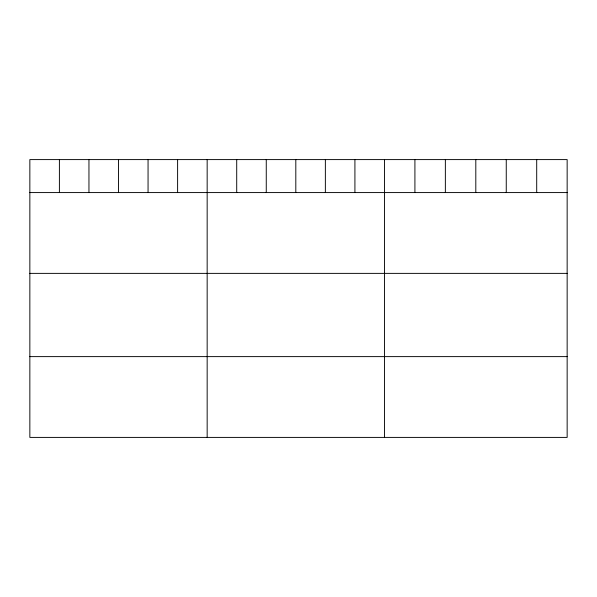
<?xml version="1.0" encoding="UTF-8"?>
<svg xmlns="http://www.w3.org/2000/svg" width="597" height="597" viewBox="0 0 597 597"><rect width="100%" height="100%" fill="white"/><g stroke="black" fill="none" stroke-linecap="round" stroke-linejoin="round"><path stroke-width="0.9" d="M567.15 192.577L567.15 437.407L29.85 437.407L29.85 159.593L567.15 159.593L567.15 192.577L29.85 192.577M29.85 273.374L567.15 273.374M29.85 356.618L567.15 356.618M536.703 159.593L536.703 192.577M506.256 159.593L506.256 192.577M475.809 159.593L475.809 192.577M445.362 159.593L445.362 192.577M414.915 159.593L414.915 192.577M384.468 159.593L384.468 437.407M354.916 159.593L354.916 192.577M325.365 159.593L325.365 192.577M295.813 159.593L295.813 192.577M266.262 159.593L266.262 192.577M236.71 159.593L236.71 192.577M207.159 159.593L207.159 437.407M177.607 159.593L177.607 192.577M148.056 159.593L148.056 192.577M118.505 159.593L118.505 192.577M88.953 159.593L88.953 192.577M59.401 159.593L59.401 192.577"/></g></svg>
